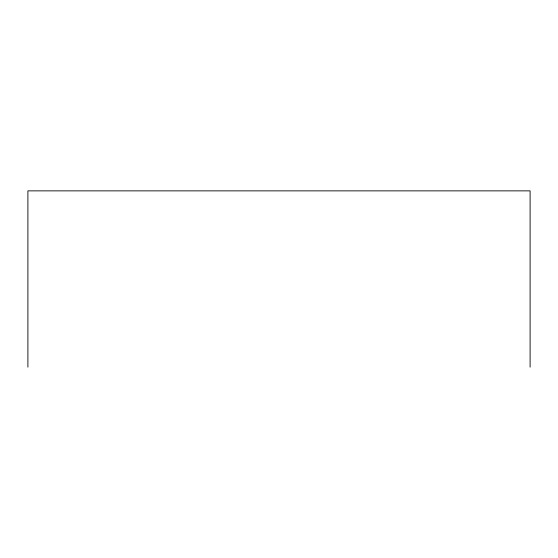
<?xml version="1.0" encoding="UTF-8"?>
<svg xmlns="http://www.w3.org/2000/svg" width="558" height="558" viewBox="0 0 558 558"><rect width="100%" height="100%" fill="white"/><g stroke="black" fill="none" stroke-linecap="round" stroke-linejoin="round"><path stroke-width="0.84" d="M530.1 367.136L530.1 190.864L27.9 190.864L27.9 367.136"/></g></svg>
